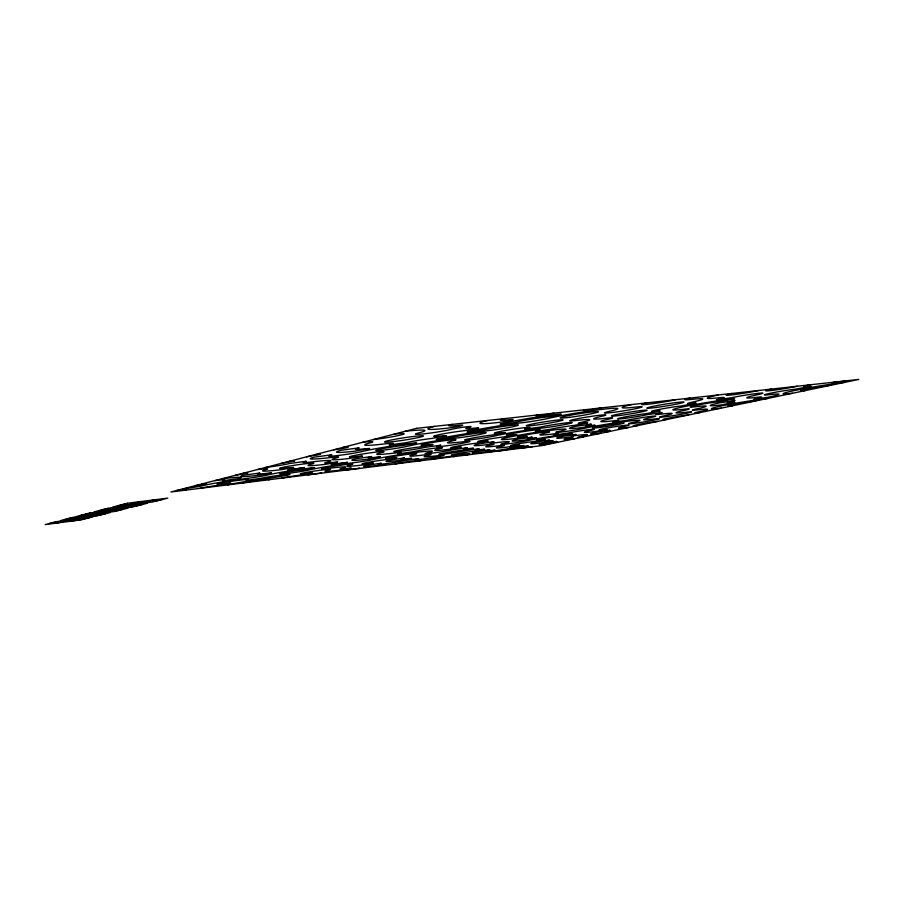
<?xml version="1.0" encoding="UTF-8"?>
<svg xmlns="http://www.w3.org/2000/svg" width="904" height="904" viewBox="0 0 904 904"><rect width="100%" height="100%" fill="white"/><g stroke="black" fill="none" stroke-linecap="round" stroke-linejoin="round"><path stroke-width="1.36" d="M498.567 451.028L528.207 446.09M510.082 447.672L523.924 445.536L510.105 447.717M72.828 518.998L73.461 518.772L64.466 519.585M80.987 518.433L80.343 518.704L88.942 517.879M97.621 514.218L96.909 514.512L105.621 513.709M101.949 513.122L89.417 514.749M57.234 522.998L68.84 520.026M126.006 505.381L141.047 501.528M139.205 503.697L154.516 499.81M102.57 511.381L85.304 514.184M85.168 515.845L68.501 518.534M119.961 508.568L137.464 505.731M85.044 517.404L101.361 514.771M69.156 521.427L84.931 518.885M320.717 473.267L321.575 472.973L307.835 474.871M358.549 468.532L359.487 468.238L346.074 470.091M530.998 446.971L532.332 446.599L520.297 448.316M834.697 382.087L831.578 382.934L846.822 380.742M48.94 523.608L57.201 522.207L52.726 522.625M123.373 509.257L114.48 510.76L118.831 510.398M162.562 499.437L152.9 501.098L157.364 500.737M117.509 505.833L127.159 504.172L122.435 504.556M195.287 485.674L206.587 483.685L201.671 484.024M235.605 475.221L247.798 473.029L242.826 473.357M557.87 442.259L552.626 442.644L556.898 441.446L556.254 441.423L544.615 443.197A27.538 1.107 -8.9 0 0 549.666 443.966M306.603 456.825L320.457 454.294L315.417 454.542M281.347 463.368L294.602 460.961L289.574 461.243M528.207 446.067L525.461 446.282A27.143 1.085 -8.8 0 0 487.538 452.407M809.95 384.821A18.826 0.915 -9.5 0 0 808.707 386.347L811.08 386.257L795.294 389.183A18.08 0.87 -9.4 0 0 769.993 393.319A18.08 0.87 -9.4 0 0 769.327 394.686A34.815 1.65 -9.3 0 1 768.31 397.218L753.891 399.319L756.433 398.574A17.402 0.825 -9.3 0 0 756.738 397.342A36.171 1.74 -9.4 0 1 757.394 394.754A18.306 0.904 -9.3 0 0 757.642 393.409A18.306 0.904 -9.3 0 0 731.957 397.624L716.431 399.817L718.996 399.082A18.555 0.949 -9.3 0 0 718.657 397.771A38.635 2.023 -9.4 0 1 717.945 395.003M792.492 393.263A35.753 1.661 -9.4 0 1 794.876 390.471A35.753 1.661 -9.4 0 1 844.98 382.313M805.215 390.607A17.877 0.836 -9.4 0 1 806.47 389.206A17.877 0.836 -9.4 0 1 831.443 385.138M797.328 386.223A19.063 0.96 -9.4 0 1 770.909 390.562A19.063 0.96 -9.4 0 1 771.587 389.07M758.445 390.528A19.312 1.006 -9.4 0 1 731.652 394.924A19.312 1.006 -9.4 0 1 731.63 393.489M690.001 398.099A19.583 1.062 -9.3 0 0 690.882 399.466A37.629 1.989 -9.2 0 1 692.543 402.065A18.555 0.949 -9.3 0 0 693.334 403.297L696.17 403.173L681.085 405.975A17.854 0.893 -9.2 0 0 656.101 410.066A17.854 0.893 -9.2 0 0 657.355 411.15L660.236 411.004L645.863 413.659A17.221 0.847 -9.1 0 0 621.873 417.569A17.221 0.847 -9.1 0 0 623.376 418.541A17.221 0.847 -9.1 0 0 647.366 414.631L662.146 412.529L659.976 413.162A16.995 0.814 -9.2 0 0 661.231 414.111A32.849 1.537 -9.1 0 1 663.615 415.942A16.215 0.734 -9.2 0 0 664.734 416.812A16.215 0.734 -9.2 0 0 687.3 413.139A16.215 0.734 -9.2 0 0 686.407 412.224A33.572 1.559 -9.2 0 1 684.746 410.28A16.995 0.814 -9.2 0 0 683.876 409.252A35.256 1.718 -9.3 0 1 682.554 406.992A35.256 1.718 -9.3 0 1 732.059 398.901L734.692 398.8L719.629 401.579A17.628 0.859 -9.3 0 0 694.961 405.613A17.628 0.859 -9.3 0 0 695.549 406.743A34.002 1.627 -9.2 0 1 696.905 408.857A16.78 0.78 -9.2 0 0 697.549 409.874A32.431 1.48 -9.2 0 1 698.781 411.795A16.023 0.712 -9.2 0 0 699.38 412.71M631.681 404.551A39.753 2.226 -9.3 0 0 635.614 407.082A19.097 1.04 -9.2 0 1 637.614 408.246A19.097 1.04 -9.2 0 1 611.115 412.619A19.097 1.04 -9.2 0 1 608.799 411.512A38.816 2.192 -9.1 0 0 603.42 409.207A38.816 2.192 -9.1 0 0 548.999 418.247A19.741 1.141 -9 0 1 521.947 422.733A38.024 2.147 -8.9 0 0 468.622 431.57L467.006 432.168L484.239 429.773A19.007 1.073 -8.9 0 1 510.41 425.434A19.007 1.073 -8.9 0 1 515.054 426.225A19.007 1.073 -8.9 0 1 488.872 430.564A36.691 2 -8.8 0 0 437.649 439.028L436.214 439.57L452.949 437.253A18.34 1.006 -8.8 0 1 478.092 433.084A18.34 1.006 -8.8 0 1 483.143 433.717A18.34 1.006 -8.8 0 1 457.978 437.875A35.459 1.876 -8.7 0 0 408.71 446A18.069 0.983 -8.6 0 1 384.143 450.034A18.069 0.983 -8.6 0 1 378.301 449.559A18.069 0.983 -8.6 0 1 402.845 445.525L416.676 442.994L412.382 443.209A36.137 1.955 -8.6 0 0 362.527 451.446A18.43 1.017 -8.5 0 1 337.825 455.526A18.43 1.017 -8.5 0 1 330.694 455.198L331.813 454.78L314.456 457.119A36.872 2.034 -8.5 0 0 329.338 457.661A17.843 0.949 -8.5 0 1 336.39 457.921A34.985 1.831 -8.6 0 0 349.791 458.418L362.47 456.113L358.176 456.384A17.481 0.915 -8.6 0 1 351.746 456.079A17.481 0.915 -8.6 0 1 375.442 452.181A17.481 0.915 -8.6 0 1 381.601 452.531A34.329 1.763 -8.7 0 0 393.274 453.198A16.634 0.825 -8.6 0 1 398.833 453.503L397.647 453.921L412.71 451.83A16.34 0.802 -8.7 0 1 435.106 448.158A16.34 0.802 -8.7 0 1 439.977 448.542A32.16 1.537 -8.8 0 0 449.118 449.288L461.255 447.096L457.774 447.322A16.08 0.768 -8.8 0 1 453.458 446.904A16.08 0.768 -8.8 0 1 475.606 443.288L488.239 441.005L484.781 441.22A16.588 0.814 -8.8 0 1 480.77 440.677A16.588 0.814 -8.8 0 1 503.697 436.937L516.885 434.541L513.449 434.722A17.142 0.87 -8.9 0 1 509.788 434.067A17.142 0.87 -8.9 0 1 533.541 430.18A17.142 0.87 -8.9 0 1 536.942 430.88L535.281 431.434L550.31 429.298A16.882 0.836 -9 0 1 573.904 425.434L587.656 422.914L584.504 423.083A17.47 0.881 -9 0 1 581.905 422.247A35.482 1.842 -9 0 0 576.436 420.473A18.385 0.983 -9.1 0 1 573.678 419.512A18.385 0.983 -9.1 0 1 599.295 415.298A18.385 0.983 -9.1 0 1 601.759 416.303A36.228 1.876 -9.1 0 0 606.381 418.224A17.47 0.881 -9 0 1 608.584 419.14A34.454 1.695 -9.1 0 0 612.765 420.868A16.645 0.802 -9 0 1 614.765 421.705L612.844 422.27L627.195 420.236A16.419 0.768 -9.1 0 1 650.179 416.484A16.419 0.768 -9.1 0 1 651.614 417.354A32.431 1.48 -9.2 0 0 654.236 419.038A15.684 0.701 -9.1 0 1 655.581 419.818A15.684 0.701 -9.1 0 1 633.772 423.366A15.684 0.701 -9.1 0 1 632.212 422.62A31.787 1.458 -9 0 0 628.642 421.083A31.787 1.458 -9 0 0 584.052 428.36A16.102 0.757 -9 0 1 561.791 431.988A16.102 0.757 -9 0 1 559.113 431.344A32.68 1.571 -8.9 0 0 553.271 430.01A32.68 1.571 -8.9 0 0 507.811 437.423A32.68 1.571 -8.9 0 0 514.602 438.598L527.224 436.327L524.004 436.519A16.34 0.791 -8.9 0 1 520.693 435.92A16.34 0.791 -8.9 0 1 543.349 432.225A16.34 0.791 -8.9 0 1 546.423 432.858A32.216 1.514 -9 0 0 552.265 434.078A15.605 0.712 -8.9 0 1 555.056 434.654L553.463 435.118L567.124 433.197A15.391 0.689 -9 0 1 588.594 429.705A15.391 0.689 -9 0 1 590.866 430.338A30.408 1.333 -9 0 0 595.092 431.547L607.172 429.389L604.505 429.558A15.198 0.667 -9 0 1 602.618 428.903A15.198 0.667 -9 0 1 623.828 425.468A15.198 0.667 -9 0 1 625.5 426.157A30.035 1.277 -9.1 0 0 628.675 427.468M675.729 399.681A19.877 1.119 -9.3 0 1 648.179 404.224A19.877 1.119 -9.3 0 1 646.575 402.901M601.228 407.919A10.181 0.599 -9.1 0 1 587.125 410.258A10.181 0.599 -9.1 0 1 585.668 409.636M553.858 413.162A10.362 0.633 -9 0 1 539.552 415.535A10.362 0.633 -9 0 1 537.586 414.959M504.296 418.642A20.916 1.288 -9 0 0 508.975 419.727A10.249 0.621 -8.9 0 1 511.28 420.247A10.249 0.621 -8.9 0 1 497.177 422.586A41.855 2.588 -9 0 1 487.267 420.529M434.553 426.36A42.703 2.712 -8.8 0 0 446.836 428.236A10.464 0.655 -8.8 0 0 461.119 425.84A10.464 0.655 -8.8 0 0 458.249 425.377A21.346 1.356 -8.8 0 1 452.395 424.383M394.133 434.135A20.973 1.322 -8.6 0 1 401.24 434.892A20.973 1.322 -8.6 0 1 372.968 439.626M405.128 431.287A41.957 2.633 -8.6 0 1 418.529 432.959A20.521 1.254 -8.7 0 0 424.71 433.762A20.521 1.254 -8.7 0 0 452.599 429.117A10.147 0.61 -8.8 0 1 466.566 426.79A10.147 0.61 -8.8 0 1 469.266 427.242A20.103 1.198 -8.9 0 0 474.453 428.123A9.865 0.576 -8.8 0 1 476.996 428.541A9.865 0.576 -8.8 0 1 463.492 430.779A19.368 1.119 -8.8 0 0 436.847 435.197A19.368 1.119 -8.8 0 0 442.338 435.92L446.599 435.751L432.123 438.406A18.69 1.04 -8.7 0 0 406.416 442.666L389.149 444.983L390.483 444.519A19.074 1.085 -8.6 0 0 383.94 443.988A39.539 2.339 -8.7 0 1 370.109 442.858A20.204 1.22 -8.5 0 0 362.775 442.271M721.313 408.133A33.177 1.492 -9.3 0 1 721.245 405.986A33.177 1.492 -9.3 0 1 767.824 398.415M732.602 405.772A16.588 0.746 -9.3 0 1 732.635 404.698A16.588 0.746 -9.3 0 1 755.846 400.913M343.147 447.356A9.921 0.588 -8.5 0 1 346.978 447.593A9.921 0.588 -8.5 0 1 333.678 449.808M667.966 419.264A15.504 0.678 -9.1 0 1 667.028 418.45A15.504 0.678 -9.1 0 1 688.712 414.936M265.437 467.492A18.238 0.983 -8.4 0 0 289.393 463.537L306.264 461.255L305.258 461.639A17.843 0.949 -8.5 0 0 312.705 461.831A34.601 1.785 -8.4 0 1 326.83 462.193A16.95 0.859 -8.5 0 0 333.553 462.373L337.847 462.113L325.677 464.283A33.911 1.718 -8.5 0 1 311.891 464.001A17.3 0.893 -8.4 0 0 304.625 463.854A17.3 0.893 -8.4 0 0 281.517 467.65A17.3 0.893 -8.4 0 0 289.043 467.763L293.664 467.47L281.483 469.651A34.601 1.785 -8.4 0 1 265.923 469.549A17.673 0.927 -8.3 0 0 257.73 469.492M638.235 425.479A15.018 0.644 -9.1 0 1 636.891 424.767A15.018 0.644 -9.1 0 1 657.875 421.377M600.979 433.253A29.143 1.22 -9 0 1 597.103 432.135L609.94 430.304L608.256 430.779A14.566 0.61 -9 0 0 610.053 431.355M574.684 438.745A28.306 1.164 -9 0 1 570.187 437.807A14.328 0.599 -8.9 0 0 567.836 437.321A29.504 1.266 -9 0 1 562.943 436.293L576.051 434.451L574.458 434.892A14.746 0.633 -9 0 0 576.763 435.434A28.657 1.198 -8.9 0 1 581.182 436.451A14.159 0.576 -9 0 0 583.306 436.948M214.824 480.612A16.656 0.814 -8.3 0 1 223.209 480.487L222.497 480.758L238.057 478.657A33.335 1.627 -8.3 0 0 221.616 478.849M182.879 488.894A16.204 0.768 -8.2 0 0 203.728 485.482A31.73 1.48 -8.3 0 1 245.899 478.566A16.306 0.791 -8.3 0 0 267.222 475.075A31.979 1.525 -8.4 0 1 310.4 468.001L314.694 467.718L302.987 469.797A15.989 0.757 -8.4 0 0 281.675 473.278A15.989 0.757 -8.4 0 0 288.387 473.323A15.989 0.757 -8.4 0 0 309.71 469.843A31.38 1.469 -8.5 0 1 352.458 462.859A16.148 0.78 -8.6 0 0 374.087 459.322A31.73 1.514 -8.6 0 1 417.524 452.203A31.73 1.514 -8.6 0 1 427.626 452.791A15.605 0.723 -8.7 0 0 432.225 453.107A15.605 0.723 -8.7 0 0 453.48 449.638L467.515 447.695L466.193 448.09A15.368 0.701 -8.8 0 0 470.216 448.452L473.493 448.237L461.831 450.316A14.927 0.667 -8.7 0 0 441.355 453.638A14.927 0.667 -8.7 0 0 445.344 453.966A14.927 0.667 -8.7 0 0 465.82 450.644L479.21 448.779L477.922 449.152A14.713 0.644 -8.8 0 0 481.606 449.491L484.691 449.277L473.47 451.265A14.317 0.61 -8.7 0 0 453.763 454.452A14.317 0.61 -8.7 0 0 457.616 454.723A27.877 1.164 -8.7 0 1 465.153 455.209M430.711 459.514A13.933 0.576 -8.7 0 1 449.842 456.418A13.933 0.576 -8.7 0 1 453.785 456.633M395.184 463.955A14.148 0.599 -8.6 0 1 414.495 460.825A14.148 0.599 -8.6 0 1 418.993 460.983M383.104 465.47A14.362 0.621 -8.6 0 0 378.087 465.357A29.504 1.299 -8.6 0 1 367.623 465.142L381.341 463.232L380.324 463.571A14.746 0.655 -8.6 0 0 385.353 463.707A14.746 0.655 -8.6 0 0 405.308 460.475L418.699 458.599L417.591 458.949A14.52 0.633 -8.7 0 0 422.078 459.142A14.52 0.633 -8.7 0 0 441.853 455.932A14.52 0.633 -8.7 0 0 437.559 455.706A29.866 1.333 -8.7 0 1 428.733 455.209A15.165 0.689 -8.7 0 0 424.123 454.949A31.222 1.458 -8.7 0 1 414.473 454.396A15.865 0.757 -8.6 0 0 409.399 454.113A15.865 0.757 -8.6 0 0 387.782 457.639A15.865 0.757 -8.6 0 0 393.07 457.887L396.811 457.639L385.127 459.729A15.413 0.712 -8.6 0 0 364.188 463.142A15.413 0.712 -8.6 0 0 369.679 463.3L373.42 463.029L362.165 465.029A30.838 1.424 -8.6 0 1 350.741 464.803A15.684 0.734 -8.5 0 0 344.752 464.679A15.684 0.734 -8.5 0 0 323.609 468.125A15.684 0.734 -8.5 0 0 329.824 468.215A30.533 1.39 -8.5 0 1 341.814 468.351A14.995 0.678 -8.6 0 0 347.554 468.408L351.294 468.125L340.446 470.057A30.001 1.345 -8.6 0 1 328.694 469.978A15.266 0.701 -8.5 0 0 322.547 469.933A15.266 0.701 -8.5 0 0 302.072 473.267A15.266 0.701 -8.5 0 0 308.433 473.278L312.422 472.995L301.563 474.905A14.859 0.655 -8.4 0 0 281.652 478.148M241.289 483.188A15.142 0.678 -8.4 0 1 261.312 479.922A15.142 0.678 -8.4 0 1 268.352 479.809M227.537 484.906A30.284 1.356 -8.4 0 1 267.991 478.306A15.549 0.723 -8.4 0 0 288.557 474.939A15.549 0.723 -8.4 0 0 281.404 475.029A15.549 0.723 -8.4 0 0 260.849 478.385L246.103 480.419L246.815 480.137A15.865 0.746 -8.3 0 0 239.176 480.25A15.865 0.746 -8.3 0 0 218.316 483.663A15.865 0.746 -8.3 0 0 226.169 483.504L230.723 483.188L219.841 485.098A15.447 0.701 -8.3 0 0 199.569 488.409M176.856 490.454A15.775 0.723 -8.2 0 1 185.343 490.183M107.101 510.218A27.323 1.062 -8.2 0 1 142.312 504.511M134.267 504.94A28.544 1.153 -8.1 0 1 98.638 510.726M121.159 506.624A14.272 0.576 -8.1 0 1 103.237 509.54M115.35 509.732A27.674 1.073 -8.1 0 1 80.998 515.303M404.427 457.966L403.32 458.328A15.165 0.689 -8.7 0 0 408.212 458.543L411.727 458.305L400.483 460.294A30.329 1.379 -8.7 0 1 390.392 459.921L404.427 457.966M304.433 467.583L288.003 470.035L304.433 467.583M369.544 448.508L355.713 451.062A38.149 2.181 -8.6 0 1 341.305 450.237L359.171 447.842L357.927 448.305A19.074 1.085 -8.6 0 0 364.911 448.757L369.544 448.508M572.492 433.592L560.39 435.762A14.939 0.655 -8.9 0 0 539.631 439.129A14.939 0.655 -8.9 0 0 542.389 439.626L545.27 439.446L533.631 441.514A14.509 0.621 -8.9 0 0 513.506 444.768A14.509 0.621 -8.9 0 0 516.568 445.175L519.472 444.983L508.251 446.96A29.03 1.243 -8.9 0 1 501.72 446.226A14.713 0.644 -8.8 0 0 498.319 445.841A30.295 1.356 -8.8 0 1 491.188 445.039A15.368 0.701 -8.8 0 0 487.471 444.621A31.674 1.48 -8.8 0 1 479.685 443.751L494.047 441.728L492.612 442.192A15.831 0.746 -8.8 0 0 496.341 442.655A30.736 1.401 -8.8 0 1 503.483 443.548A15.142 0.678 -8.8 0 0 506.828 443.977A15.142 0.678 -8.8 0 0 527.665 440.598A29.888 1.311 -8.9 0 1 569.644 433.784L572.481 433.615M524.738 429.219L540.592 427.05A17.73 0.915 -9 0 1 565.158 423.004A17.73 0.915 -9 0 1 568.514 423.784A17.73 0.915 -9 0 1 543.948 427.829A34.284 1.729 -8.9 0 0 495.821 435.728A17.425 0.904 -8.8 0 1 471.831 439.66A17.425 0.904 -8.8 0 1 467.707 439.028A17.425 0.904 -8.8 0 1 491.674 435.095L505.46 432.564L501.799 432.756A18.023 0.96 -8.9 0 1 497.754 432.022A18.023 0.96 -8.9 0 1 522.704 427.92A18.023 0.96 -8.9 0 1 526.467 428.699L524.738 429.219M734.771 400.63L732.251 401.342A17.402 0.825 -9.3 0 0 732.342 402.506L734.839 402.393L720.511 405.015A34.815 1.65 -9.3 0 1 719.934 402.755L734.771 400.63M271.415 473.018L259.697 475.108A33.584 1.672 -8.4 0 1 243.899 475.188L259.9 473.029L259.086 473.334A16.78 0.836 -8.4 0 0 266.816 473.323L271.415 473.018M380.46 456.916L368.301 459.108A33.278 1.661 -8.6 0 1 356.165 458.656L371.68 456.543L370.561 456.916A16.634 0.825 -8.6 0 0 376.459 457.175L380.46 456.916M532.049 437.152L530.512 437.615A15.605 0.712 -8.9 0 0 533.609 438.146L536.648 437.965L524.546 440.124A31.222 1.435 -8.9 0 1 518.015 439.129L532.049 437.152M331.282 464.735L347.385 462.351L331.282 464.735M440.621 445.197L439.265 445.649A16.86 0.847 -8.8 0 0 444.101 446.09A16.86 0.847 -8.8 0 0 467.131 442.316A16.86 0.847 -8.8 0 0 462.554 441.83A34.849 1.808 -8.8 0 1 453.107 440.768A17.73 0.938 -8.7 0 0 448.113 440.214A17.73 0.938 -8.7 0 0 423.795 444.214A17.73 0.938 -8.7 0 0 429.072 444.723L433.05 444.508L419.84 446.904A17.165 0.881 -8.7 0 0 396.46 450.734A17.165 0.881 -8.7 0 0 401.726 451.164A17.165 0.881 -8.7 0 0 425.129 447.333L440.61 445.231M594.775 425.275L581.634 427.671A33.29 1.605 -9 0 1 576.56 426.202L591.295 424.112L589.453 424.688A16.645 0.802 -9 0 0 591.804 425.445L594.775 425.275M494.974 450.226L484.16 452.136A28.239 1.186 -8.8 0 1 477.131 451.559L489.934 449.751L488.668 450.135A14.114 0.588 -8.8 0 0 492.058 450.441L494.974 450.226M549.304 440.135L547.835 440.553A14.328 0.599 -8.9 0 0 550.446 440.994L553.18 440.802L541.982 442.791A28.657 1.198 -8.9 0 1 536.49 441.954L549.304 440.135M56.579 521.631L45.2 524.58L80.976 519.879L93.022 516.862L56.579 521.631M72.602 517.472L60.489 520.614L97.157 515.822L109.96 512.613L72.602 517.472M89.677 513.054L76.761 516.399L114.356 511.517L127.995 508.104L89.677 513.054M107.915 508.319L94.118 511.901L132.696 506.918L147.25 503.279L107.915 508.319M127.441 503.257L112.672 507.087L152.267 502.025L167.839 498.115L127.441 503.257M416.428 428.36L170.946 491.979L541.598 445.649L858.8 379.42L416.428 428.36M656.134 407.489A18.814 0.994 -9.2 0 0 684 402.099A18.814 0.994 -9.2 0 0 656.157 405.738A18.814 0.994 -9.2 0 0 656.134 407.489M569.509 417.332A19.402 1.096 -9.1 0 0 598.504 411.783A19.402 1.096 -9.1 0 0 570.04 415.32A19.402 1.096 -9.1 0 0 569.509 417.332M559.248 414.879A10.068 0.588 -9 0 0 557.463 414.326A39.482 2.294 -9 0 0 501.856 423.569A9.955 0.588 -8.9 0 0 504.093 424.044A9.955 0.588 -8.9 0 0 517.789 421.772A19.741 1.141 -9 0 1 545.338 417.196A10.068 0.588 -9 0 0 559.248 414.879M619.556 415.49A18.114 0.938 -9.1 0 0 647.117 410.326A18.114 0.938 -9.1 0 0 621.104 413.603A18.114 0.938 -9.1 0 0 619.556 415.49M534.366 425.321A18.679 1.028 -9 0 0 563.034 420.01A18.679 1.028 -9 0 0 536.467 423.196A18.679 1.028 -9 0 0 534.366 425.321M393.443 441.559A19.764 1.175 -8.7 0 0 423.422 436.056A19.764 1.175 -8.7 0 0 394.833 439.299A19.764 1.175 -8.7 0 0 393.443 441.559M600.132 427.389A15.888 0.723 -9 0 0 624.11 422.982A15.888 0.723 -9 0 0 601.058 425.965A15.888 0.723 -9 0 0 600.132 427.389"/></g></svg>
